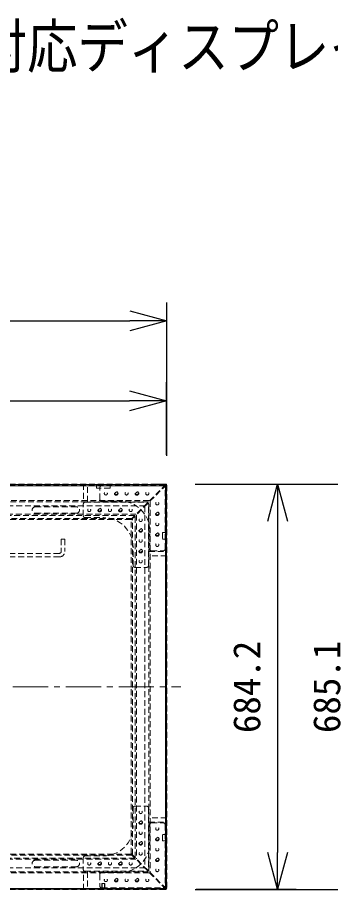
# Model space of a CAD drawing. Units: millimetres, scale not verified. Extents: x -63 to 62, y -56 to 57.
# Drawn here: x -5.6 to 15.6, y -2.1 to 56.8 of the extents above; entities that cross this region are included whole.
import ezdxf
from ezdxf.enums import TextEntityAlignment as Align

# ---------------------------------------------------------------- set-up
doc = ezdxf.new("R2010")
doc.units = ezdxf.units.MM
doc.header["$LTSCALE"] = 0.125
doc.linetypes.add('USER1', pattern=[28.575, 19.05, -3.175, 3.175, -3.175])
doc.linetypes.add('USER2', pattern=[4.7625, 3.175, -1.5875])
for name, color, linetype in [('0-0_0', 7, 'Continuous'), ('0-1_MOJI1', 7, 'Continuous'), ('0-3_SUNPO', 7, 'Continuous')]:
    doc.layers.add(name, color=color, linetype=linetype)
doc.layers.add('0-4_GAIKEI', color=8, linetype='Continuous', lineweight=18)
doc.styles.add('ＭＳ ゴシック', font='')
doc.styles.get('ＭＳ ゴシック').set_extended_font_data('MS Gothic')

# ---------------------------------------------------------------- blocks, each defined once
blk = doc.blocks.new('_Open30')
at = {"layer": '0-0_0'}
blk.add_line((0, 0), (-1, 0), dxfattribs=at)
blk.add_lwpolyline([(-1, 0.26795), (0, 0), (-1, -0.26795)], dxfattribs=at)
blk = doc.blocks.new('D4')
at = {"layer": '0-3_SUNPO'}
for p, q in [((20.4751, 214.7512), (20.4751, 219.6479)), ((69.0111, 214.7512), (69.0111, 219.6479)), ((22.9751, 218.3979), (66.5111, 218.3979))]:
    blk.add_line(p, q, dxfattribs=at)
at = {"layer": '0-3_SUNPO', "xscale": 2.5, "yscale": 2.5, "rotation": 180}
blk.add_blockref('_Open30', (20.4751, 218.3979), dxfattribs=at)
at = {"layer": '0-3_SUNPO', "xscale": 2.5, "yscale": 2.5}
blk.add_blockref('_Open30', (69.0111, 218.3979), dxfattribs=at)
at = {"layer": '0-3_SUNPO', "style": 'ＭＳ ゴシック'}
blk.add_text('1213.4', height=1.833, dxfattribs=at).set_placement((40.9931, 219.0229), align=Align.BOTTOM_LEFT)
blk = doc.blocks.new('D5')
at = {"layer": '0-3_SUNPO'}
for p, q in [((71.0071, 212.7552), (77.7685, 212.7552)), ((76.5185, 210.2552), (76.5185, 187.8873)), ((71.0071, 185.3873), (77.7685, 185.3873))]:
    blk.add_line(p, q, dxfattribs=at)
at = {"layer": '0-3_SUNPO', "xscale": 2.5, "yscale": 2.5}
for p, rotation in [((76.5185, 212.7552), 90), ((76.5185, 185.3873), 270)]:
    blk.add_blockref('_Open30', p, dxfattribs=dict(at, rotation=rotation))
at = {"layer": '0-3_SUNPO', "style": 'ＭＳ ゴシック'}
blk.add_text('684.2', height=1.833, rotation=90, dxfattribs=at).set_placement((75.8935, 195.9463), align=Align.BOTTOM_LEFT)
blk = doc.blocks.new('D6')
at = {"layer": '0-3_SUNPO'}
for p, q in [((20.4571, 214.6912), (20.4571, 225.0479)), ((69.0291, 214.6912), (69.0291, 225.0479)), ((22.9571, 223.7979), (66.5291, 223.7979))]:
    blk.add_line(p, q, dxfattribs=at)
at = {"layer": '0-3_SUNPO', "xscale": 2.5, "yscale": 2.5, "rotation": 180}
blk.add_blockref('_Open30', (20.4571, 223.7979), dxfattribs=at)
at = {"layer": '0-3_SUNPO', "xscale": 2.5, "yscale": 2.5}
blk.add_blockref('_Open30', (69.0291, 223.7979), dxfattribs=at)
at = {"layer": '0-3_SUNPO', "style": 'ＭＳ ゴシック'}
blk.add_text('1214.3', height=1.833, dxfattribs=at).set_placement((40.9931, 224.4229), align=Align.BOTTOM_LEFT)
blk = doc.blocks.new('D7')
at = {"layer": '0-3_SUNPO'}
for p, q in [((70.9443, 212.7761), (83.1685, 212.7761)), ((81.9185, 210.2761), (81.9185, 187.8721)), ((70.9443, 185.3721), (83.1685, 185.3721))]:
    blk.add_line(p, q, dxfattribs=at)
at = {"layer": '0-3_SUNPO', "xscale": 2.5, "yscale": 2.5}
for p, rotation in [((81.9185, 212.7761), 90), ((81.9185, 185.3721), 270)]:
    blk.add_blockref('_Open30', p, dxfattribs=dict(at, rotation=rotation))
at = {"layer": '0-3_SUNPO', "style": 'ＭＳ ゴシック'}
blk.add_text('685.1', height=1.833, rotation=90, dxfattribs=at).set_placement((81.2935, 195.9491), align=Align.BOTTOM_LEFT)

msp = doc.modelspace()

# ---------------------------------------------------------------- linework, layer by layer
at = {"layer": '0-4_GAIKEI', "color": 7}
for p, q in [((4.5044, 25.2563), (-44.0236, 25.2563)), ((4.5064, -2.1056), (4.5064, 25.2543)), ((-44.0236, -2.1076), (4.5044, -2.1076))]:
    msp.add_line(p, q, dxfattribs=at)
at = {"layer": '0-4_GAIKEI', "color": 1}
for p, q in [((4.4664, 25.2423), (-43.9856, 25.2423)), ((-43.9276, 25.1583), (4.4524, 25.1583)), ((-43.9236, 25.1663), (4.4484, 25.1663)), ((-43.9236, 25.1623), (4.4484, 25.1623)), ((4.5044, 25.2583), (3.5887, 25.2583)), ((3.5887, 25.2563), (3.5887, 25.2583)), ((3.9086, 25.2563), (3.9086, 25.2583)), ((4.0803, 25.2643), (4.2802, 25.2643)), ((4.0803, 25.2583), (4.0803, 25.2643)), ((4.2802, 25.2583), (4.2802, 25.2643)), ((4.4484, 25.1663), (4.4484, 25.1623)), ((4.4524, 25.1583), (4.4524, -2.0536)), ((4.4604, 25.1543), (4.4604, -2.0496)), ((4.4664, 25.2423), (4.4664, 25.2563)), ((4.4924, 25.2163), (4.5064, 25.2163)), ((4.4924, -2.0676), (4.4924, 25.2163)), ((4.5044, 25.2563), (4.5044, 25.2583)), ((4.5064, 25.2543), (4.5084, 25.2543)), ((4.5084, 24.3344), (4.5084, 25.2543)), ((4.5084, 25.0301), (4.5144, 25.0301)), ((4.5084, 24.8302), (4.5144, 24.8302)), ((4.5144, 25.0301), (4.5144, 24.8302)), ((4.5064, 24.6544), (4.5084, 24.6544)), ((4.5064, 24.3344), (4.5084, 24.3344)), ((4.5064, -1.1899), (4.5084, -1.1899)), ((4.5064, -1.5098), (4.5084, -1.5098)), ((4.5084, -1.1899), (4.5084, -2.1056)), ((4.5084, -1.6815), (4.5144, -1.6815)), ((4.5144, -1.6815), (4.5144, -1.8814)), ((-43.9856, -2.0936), (4.4664, -2.0936)), ((-43.9276, -2.0536), (4.4524, -2.0536)), ((4.4484, -2.0576), (-43.9236, -2.0576)), ((4.4484, -2.0616), (-43.9236, -2.0616)), ((3.9045, -2.1076), (3.9045, -2.1096)), ((4.0803, -2.1096), (4.0803, -2.1156)), ((4.4484, -2.0616), (4.4484, -2.0576)), ((4.4604, -2.0496), (4.4564, -2.0496)), ((4.4664, -2.0936), (4.4664, -2.1076)), ((4.4924, -2.0676), (4.5064, -2.0676)), ((4.5044, -2.1076), (4.5044, -2.1096)), ((4.5064, -2.1056), (4.5084, -2.1056)), ((4.5084, -1.8814), (4.5144, -1.8814))]:
    msp.add_line(p, q, dxfattribs=at)
at = {"layer": '0-4_GAIKEI', "linetype": 'USER2'}
for p, q in [((4.4181, 25.1992), (-43.9373, 25.1992)), ((-1.0996, 25.2792), (-1.0996, 24.0792)), ((-0.8196, 24.0792), (-0.8196, 25.2792)), ((-0.2196, 24.9992), (-0.2196, 25.2792)), ((0.7004, 24.9992), (-0.2196, 24.9992)), ((0.0144, 24.2472), (0.0144, 25.0472)), ((0.1344, 25.1672), (4.2944, 25.1672)), ((0.7004, 24.9992), (0.7004, 25.2792)), ((4.4144, 20.8872), (4.4144, 25.0472)), ((4.4464, -2.0166), (4.4464, 25.1709)), ((-42.8973, 24.1592), (3.3781, 24.1592)), ((3.2981, 24.0792), (-42.8173, 24.0792)), ((-42.5453, 23.8072), (3.0261, 23.8072)), ((-4.3396, 23.7392), (-1.5796, 23.7392)), ((-1.1056, 23.1272), (-1.1056, 23.9272)), ((-0.9856, 24.0472), (3.1744, 24.0472)), ((0.1344, 24.1272), (1.3744, 24.1272)), ((3.0544, 23.7789), (3.0544, -0.6246)), ((3.2944, 19.7672), (3.2944, 23.9272)), ((3.3264, -0.8966), (3.3264, 24.0509)), ((3.4064, 24.1309), (3.4064, -0.9766)), ((-41.9693, 23.2312), (2.4501, 23.2312)), ((2.3701, 23.1512), (-41.8893, 23.1512)), ((-4.3396, 23.2992), (-1.5796, 23.2992)), ((-0.9856, 23.0072), (0.2544, 23.0072)), ((2.3984, 0.0314), (2.3984, 23.1229)), ((2.4784, 23.2029), (2.4784, -0.0486)), ((2.1781, 22.9592), (-41.6973, 22.9592)), ((2.0981, 22.8792), (-41.6173, 22.8792)), ((2.2064, 0.2234), (2.2064, 22.9309)), ((3.3744, 20.8872), (3.3744, 22.1272)), ((4.2464, 21.9972), (4.5264, 21.9972)), ((4.2464, 21.9972), (4.2464, 21.5572)), ((-2.5996, 21.5532), (-2.5996, 20.7132)), ((-2.3596, 21.5532), (-2.5996, 21.5532)), ((-2.3596, 21.5532), (-2.3596, 20.7132)), ((4.2464, 21.5572), (4.5264, 21.5572)), ((2.2544, 19.7672), (2.2544, 21.0072)), ((3.3264, 20.7172), (4.5264, 20.7172)), ((3.4944, 20.7672), (4.2944, 20.7672)), ((-2.7196, 20.3532), (-23.3196, 20.3532)), ((-2.7196, 20.5932), (-22.9076, 20.5932)), ((4.5264, 20.4372), (3.3264, 20.4372)), ((2.3744, 19.6472), (3.1744, 19.6472)), ((2.2544, 3.3872), (2.2544, 2.1472)), ((2.3744, 3.5072), (3.1744, 3.5072)), ((3.2944, 3.3872), (3.2944, -0.7728)), ((4.5264, 2.7172), (3.3264, 2.7172)), ((3.3264, 2.4372), (4.5264, 2.4372)), ((3.4944, 2.3872), (4.2944, 2.3872)), ((3.3744, 2.2672), (3.3744, 1.0272)), ((4.4144, 2.2672), (4.4144, -1.8928)), ((4.2464, 1.1572), (4.2464, 1.5972)), ((4.2464, 1.5972), (4.5264, 1.5972)), ((4.2464, 1.1572), (4.5264, 1.1572)), ((2.3701, 0.0032), (-41.8893, 0.0032)), ((2.1781, 0.1952), (-41.6973, 0.1952)), ((2.0981, 0.2752), (-41.6173, 0.2752)), ((-1.1056, 0.0272), (-1.1056, -0.7728)), ((-0.9856, 0.1472), (0.2544, 0.1472)), ((2.1264, 0.3034), (4.4981, -2.0683)), ((-41.9693, -0.0768), (2.4501, -0.0768)), ((-4.3396, -0.1448), (-1.5796, -0.1448)), ((-4.3396, -0.5848), (-1.5796, -0.5848)), ((-42.8973, -1.0048), (3.3781, -1.0048)), ((-42.5453, -0.6528), (3.0261, -0.6528)), ((-19.7596, -0.9248), (3.2981, -0.9248)), ((-1.0996, -2.1248), (-1.0996, -0.9248)), ((-0.9856, -0.8928), (3.1744, -0.8928)), ((-0.8196, -0.9248), (-0.8196, -2.1248)), ((0.0144, -1.0928), (0.0144, -1.8928)), ((0.1344, -0.9728), (1.3744, -0.9728)), ((0.1404, -1.7248), (0.1404, -2.1248)), ((0.3404, -1.7248), (0.1404, -1.7248)), ((0.1577, -1.7248), (0.1577, -2.1248)), ((0.3231, -1.7248), (0.3231, -2.1248)), ((0.3404, -1.7248), (0.3404, -2.1248)), ((-19.7596, -2.0448), (4.4181, -2.0448)), ((0.1344, -2.0128), (4.2944, -2.0128)), ((4.4981, -2.0683), (4.5264, -2.04))]:
    msp.add_line(p, q, dxfattribs=at)
at = {"layer": '0-4_GAIKEI', "color": 9, "linetype": 'USER1'}
msp.add_line((-45.1496, 11.5732), (5.4853, 11.5732), dxfattribs=at)
at = {"layer": '0-4_GAIKEI', "linetype": 'USER2'}
for points in [[(2.0981, 22.8792), (4.4698, 25.2509), (4.4416, 25.2792), (-19.7596, 25.2792)], [(2.1264, 0.3034), (2.1264, 22.8509), (4.4981, 25.2226), (4.5264, 25.1943), (4.5264, -2.04)], [(2.0981, 0.2752), (4.4698, -2.0966), (4.4416, -2.1248), (-19.7596, -2.1248)]]:
    msp.add_lwpolyline(points, dxfattribs=at)
at = {"layer": '0-4_GAIKEI', "color": 1}
for points in [[(4.4604, 25.1543), (4.4564, 25.1543), (4.4564, -2.0496)], [(3.5846, -2.1076), (3.5846, -2.1096), (4.5044, -2.1096)], [(4.2802, -2.1096), (4.2802, -2.1156), (4.0803, -2.1156)]]:
    msp.add_lwpolyline(points, dxfattribs=at)
at = {"layer": '0-4_GAIKEI', "linetype": 'USER2'}
for centre, radius in [((1.1144, 24.6392), 0.122), ((1.1144, 24.6392), 0.12), ((2.5144, 24.6392), 0.122), ((2.5144, 24.6392), 0.12), ((0.4144, 24.6392), 0.104), ((1.1144, 24.6392), 0.08), ((1.8144, 24.6392), 0.104), ((2.5144, 24.6392), 0.08), ((3.2144, 24.6392), 0.104), ((-0.7056, 23.5192), 0.104), ((-0.0056, 23.5192), 0.122), ((-0.0056, 23.5192), 0.12), ((-0.0056, 23.5192), 0.08), ((0.6944, 23.5192), 0.104), ((1.3944, 23.5192), 0.122), ((1.3944, 23.5192), 0.12), ((1.3944, 23.5192), 0.08), ((2.0944, 23.5192), 0.104), ((3.8864, 23.9672), 0.104), ((3.8864, 23.2672), 0.122), ((3.8864, 23.2672), 0.12), ((3.8864, 23.2672), 0.08), ((2.7664, 22.8472), 0.104), ((3.8864, 22.5672), 0.104), ((2.7664, 22.1472), 0.122), ((2.7664, 22.1472), 0.12), ((2.7664, 22.1472), 0.08), ((3.8864, 21.8672), 0.122), ((3.8864, 21.8672), 0.12), ((3.8864, 21.8672), 0.08), ((2.7664, 21.4472), 0.104), ((3.8864, 21.1672), 0.104), ((2.7664, 20.7472), 0.122), ((2.7664, 20.7472), 0.12), ((2.7664, 20.7472), 0.08), ((2.7664, 20.0472), 0.104), ((2.7664, 3.1072), 0.104), ((2.7664, 2.4072), 0.122), ((2.7664, 2.4072), 0.12), ((2.7664, 2.4072), 0.08), ((2.7664, 1.7072), 0.104), ((3.8864, 1.9872), 0.104), ((3.8864, 1.2872), 0.122), ((3.8864, 1.2872), 0.12), ((3.8864, 1.2872), 0.08), ((2.7664, 1.0072), 0.122), ((2.7664, 1.0072), 0.12), ((2.7664, 1.0072), 0.08), ((3.8864, 0.5872), 0.104), ((2.7664, 0.3072), 0.104), ((3.8864, -0.1128), 0.122), ((3.8864, -0.1128), 0.12), ((-0.7056, -0.3648), 0.104), ((-0.0056, -0.3648), 0.122), ((-0.0056, -0.3648), 0.12), ((-0.0056, -0.3648), 0.08), ((0.6944, -0.3648), 0.104), ((1.3944, -0.3648), 0.122), ((1.3944, -0.3648), 0.12), ((1.3944, -0.3648), 0.08), ((2.0944, -0.3648), 0.104), ((3.8864, -0.1128), 0.08), ((3.8864, -0.8128), 0.104), ((0.4144, -1.4848), 0.104), ((1.1144, -1.4848), 0.122), ((1.1144, -1.4848), 0.12), ((1.1144, -1.4848), 0.08), ((1.8144, -1.4848), 0.104), ((2.5144, -1.4848), 0.122), ((2.5144, -1.4848), 0.12), ((2.5144, -1.4848), 0.08), ((3.2144, -1.4848), 0.104)]:
    msp.add_circle(centre, radius, dxfattribs=at)
for centre, radius, start, end in [((0.1344, 25.0472), 0.12, 90, 180), ((4.2944, 25.0472), 0.12, 0, 90), ((0.1344, 24.2472), 0.12, 180, 270), ((-4.3396, 23.5192), 0.22, 90, 270), ((-1.5796, 23.5192), 0.22, 270, 90), ((-0.9856, 23.9272), 0.12, 90, 180), ((1.3744, 22.1272), 2, 0, 90), ((3.1744, 23.9272), 0.12, 0, 90), ((-0.9856, 23.1272), 0.12, 180, 270), ((0.2544, 21.0072), 2, 0, 90), ((-2.7196, 20.7132), 0.36, 270, 0), ((-2.7196, 20.7132), 0.12, 270, 0), ((3.4944, 20.8872), 0.12, 180, 270), ((4.2944, 20.8872), 0.12, 270, 0), ((2.3744, 19.7672), 0.12, 180, 270), ((3.1744, 19.7672), 0.12, 270, 0), ((2.3744, 3.3872), 0.12, 90, 180), ((3.1744, 3.3872), 0.12, 0, 90), ((3.4944, 2.2672), 0.12, 90, 180), ((4.2944, 2.2672), 0.12, 0, 90), ((0.2544, 2.1472), 2, 270, 0), ((1.3744, 1.0272), 2, 270, 0), ((-0.9856, 0.0272), 0.12, 90, 180), ((-4.3396, -0.3648), 0.22, 90, 270), ((-1.5796, -0.3648), 0.22, 270, 90), ((-0.9856, -0.7728), 0.12, 180, 270), ((0.1344, -1.0928), 0.12, 90, 180), ((3.1744, -0.7728), 0.12, 270, 0), ((0.1344, -1.8928), 0.12, 180, 270), ((4.2944, -1.8928), 0.12, 270, 0)]:
    msp.add_arc(centre, radius, start, end, dxfattribs=at)
at = {"layer": '0-4_GAIKEI', "color": 1}
for centre, radius, start, end in [((4.4484, 25.1543), 0.012, 0, 90), ((4.4484, 25.1543), 0.008, 0, 90), ((4.4664, 25.2163), 0.04, 0, 90), ((4.4664, 25.2163), 0.026, 0, 90), ((4.5044, 25.2543), 0.004, 0.00017, 89.99983), ((4.4484, -2.0496), 0.012, 270, 0), ((4.4484, -2.0496), 0.008, 270, 0), ((4.4664, -2.0676), 0.026, 270, 0), ((4.4664, -2.0676), 0.04, 270, 0), ((4.5044, -2.1056), 0.002, 270.00003, 359.99997), ((4.5044, -2.1056), 0.004, 270.00017, 359.99983)]:
    msp.add_arc(centre, radius, start, end, dxfattribs=at)
at = {"layer": '0-4_GAIKEI', "color": 7}
msp.add_arc((4.5044, 25.2543), 0.002, 0.00003, 89.99997, dxfattribs=at)

# ---------------------------------------------------------------- block references
at = {"layer": '0-3_SUNPO'}
for name in ['D6', 'D4', 'D7', 'D5']:
    msp.add_blockref(name, (-64.5027, -187.4969), dxfattribs=at)

# ---------------------------------------------------------------- texts
at = {"layer": '0-1_MOJI1', "style": 'ＭＳ ゴシック', "width": 0.85}
msp.add_text('マルチスクリーン対応ディスプレイ（壁掛け金具付）', height=2.933, dxfattribs=at).set_placement((-35.5027, 52.5031), align=Align.BOTTOM_LEFT)

doc.saveas('drawing.dxf')
